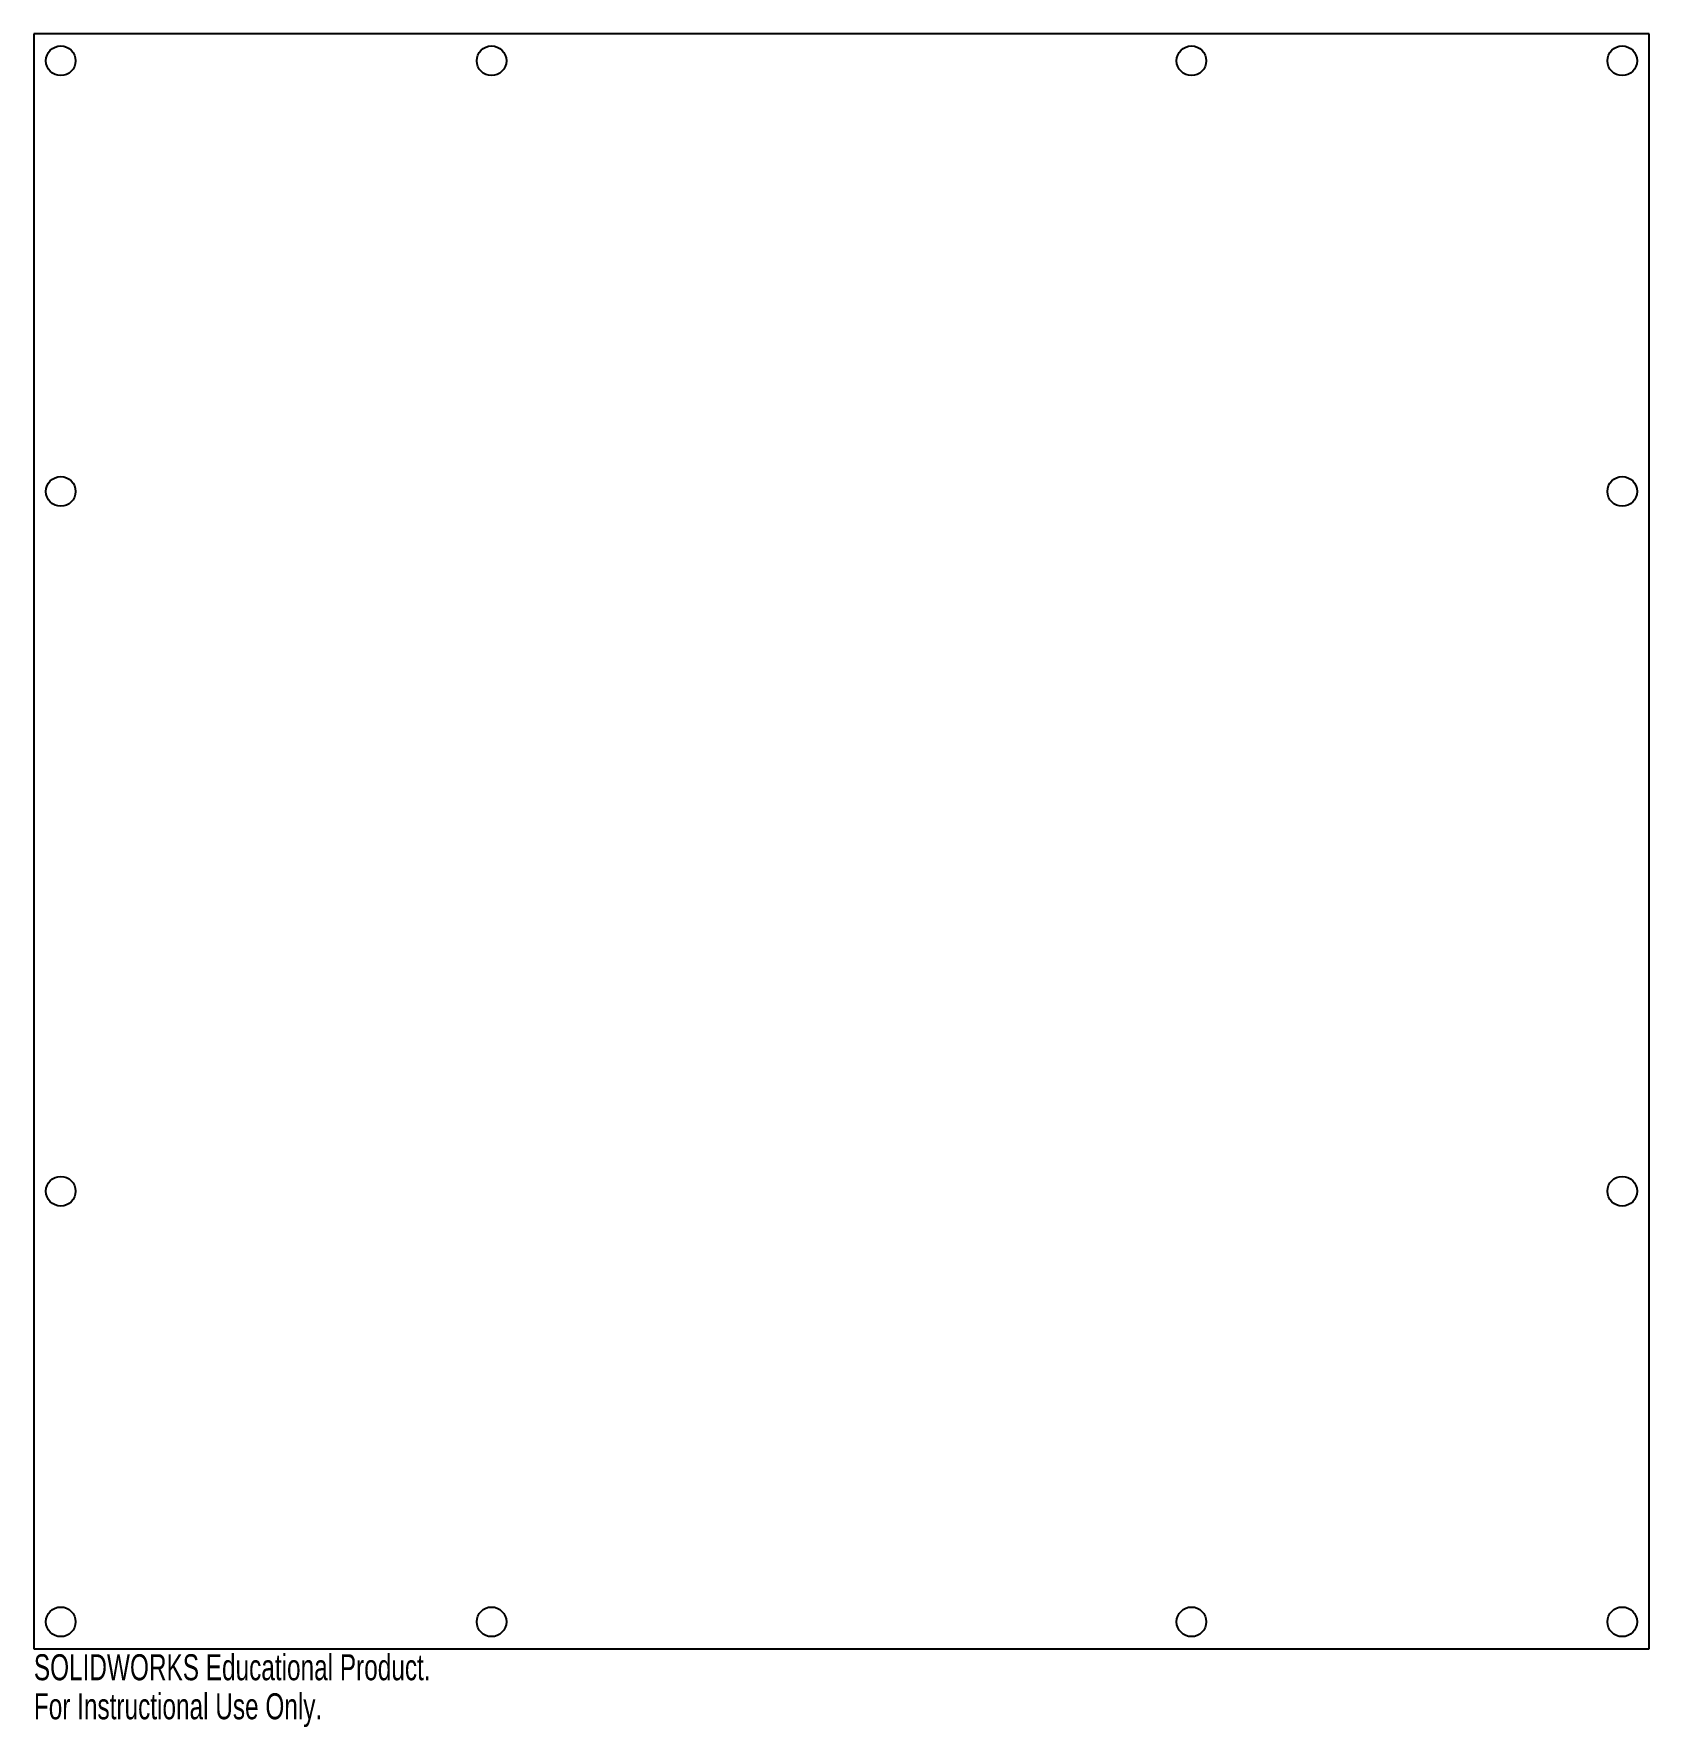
# Model space of a CAD drawing. Header units: millimetres. Extents: x -150 to 150, y -165 to 150.
import ezdxf

# ---------------------------------------------------------------- set-up
doc = ezdxf.new("R2010")
doc.units = ezdxf.units.MM
doc.styles.add('SLDTEXTSTYLE0', font='TXT', dxfattribs={"width": 0.7})

msp = doc.modelspace()

# ---------------------------------------------------------------- linework, layer by layer
at = {"color": 7, "linetype": 'Continuous', "lineweight": 25}
for p, q in [((-150, 150), (-150, -150)), ((150, 150), (-150, 150)), ((150, -150), (150, 150)), ((-150, -150), (150, -150))]:
    msp.add_line(p, q, dxfattribs=at)
for centre in [(-145, 145), (-145, 145), (-65, 145), (-65, 145), (65, 145), (65, 145), (145, 145), (145, 145), (-145, 65), (-145, 65), (145, 65), (145, 65), (-145, -65), (-145, -65), (145, -65), (145, -65), (-145, -145), (-145, -145), (-65, -145), (-65, -145), (65, -145), (65, -145), (145, -145), (145, -145)]:
    msp.add_circle(centre, 2.75, dxfattribs=at)

# ---------------------------------------------------------------- texts
at = {"color": 7, "linetype": 'Continuous', "char_height": 4.8336, "attachment_point": 1, "style": 'SLDTEXTSTYLE0'}
for s, insert in [('SOLIDWORKS Educational Product.', (-150, -151.02)), ('For Instructional Use Only.', (-150, -158.27))]:
    msp.add_mtext(s, dxfattribs=dict(at, insert=insert))

doc.saveas('drawing.dxf')
